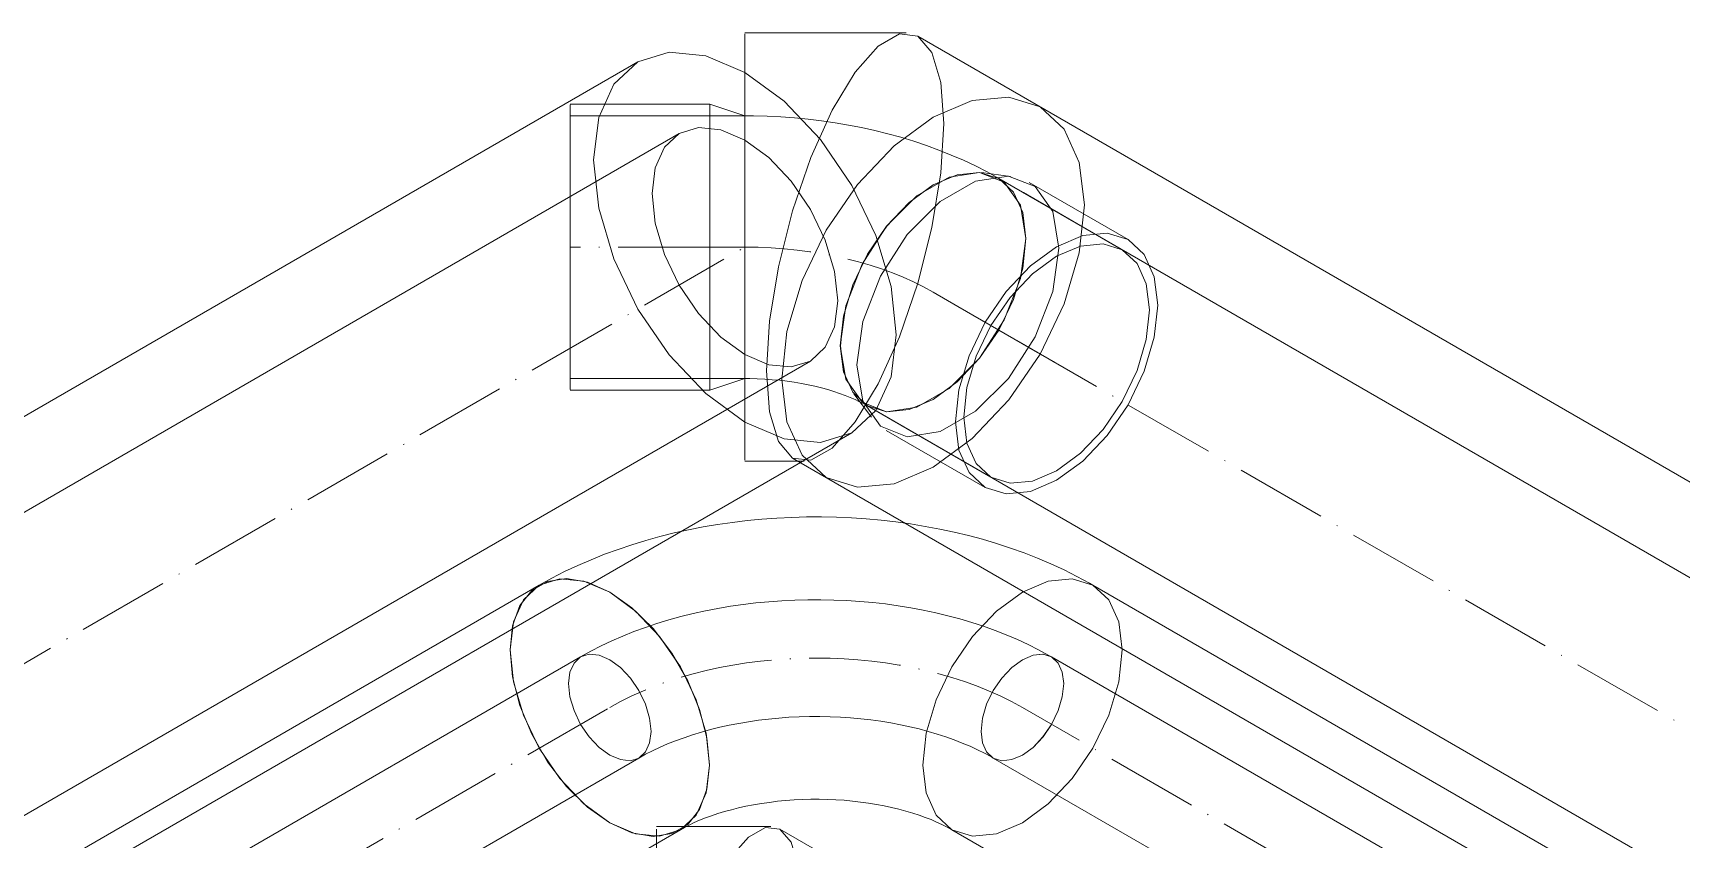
# Model space of a CAD drawing. Header units: millimetres. Extents: x -88595 to 880822, y -1054509 to -148035.
# Drawn here: x 387326.8 to 387506.1, y -308336.6 to -308248.9 of the extents above; entities that cross this region are included whole.
import ezdxf

# ---------------------------------------------------------------- set-up
doc = ezdxf.new("R2010")
doc.units = ezdxf.units.MM
doc.linetypes.add('$12$ADSK_Осевая', pattern=[14, 10, -2, 0, -2])
doc.linetypes.add('$13$ADSK_Осевая', pattern=[14, 10, -2, 0, -2])
for name, color, linetype, lineweight in [('Изоляция', 7, 'Continuous', 18), ('Трубопровод', 7, 'Continuous', 18), ('Трубопроводы', 7, 'Continuous', 18)]:
    doc.layers.add(name, color=color, linetype=linetype, lineweight=lineweight)

# ---------------------------------------------------------------- blocks, each defined once
blk = doc.blocks.new('$0$ADSK_МедьПайка_Отвод - Отвод медный под пайку двухраструбный-V47-В_ОВ3_4')
at = {"layer": 'Трубопроводы', "color": 134, "true_color": 0x00a6a6}
for p, q in [((14951.82, 15633.51), (14936.62, 15633.51)), ((14951.82, 15632.24), (14936.62, 15632.24)), ((14955.62, 15632.24), (14951.82, 15633.51)), ((14955.62, 15632.24), (14951.82, 15632.24)), ((14984.51, 15625.65), (14981.36, 15626.05)), ((14985.93, 15623.88), (14983.25, 15625.43)), ((14997.32, 15618.77), (14986.57, 15624.97)), ((14996.68, 15617.67), (14985.93, 15623.88)), ((14936.62, 15603.67), (14951.82, 15603.67)), ((14951.82, 15602.4), (14955.62, 15603.67)), ((14951.82, 15603.67), (14955.62, 15603.67)), ((14936.62, 15602.4), (14951.82, 15602.4)), ((14967.48, 15602.01), (14969.4, 15599.48)), ((14968.96, 15600.68), (14971.65, 15599.13)), ((14971.01, 15598.03), (14981.76, 15591.83)), ((14971.65, 15599.13), (14982.4, 15592.93))]:
    blk.add_line(p, q, dxfattribs=at)
for points in [[(14936.62, 15608.97, 0), (14936.62, 15612.57, 0), (14936.62, 15616.53, 0), (14936.62, 15620.58, 0), (14936.62, 15624.46, 0), (14936.62, 15627.9, 0), (14936.62, 15630.65, 0), (14936.62, 15632.55, 0), (14936.62, 15633.44, 0), (14936.62, 15633.29, 0), (14936.62, 15632.08, 0), (14936.62, 15629.92, 0), (14936.62, 15626.93, 0)], [(14936.62, 15626.2, 0), (14936.62, 15628.94, 0), (14936.62, 15630.93, 0), (14936.62, 15632.03, 0), (14936.62, 15632.18, 0), (14936.62, 15631.36, 0), (14936.62, 15629.62, 0), (14936.62, 15627.09, 0), (14936.62, 15623.93, 0), (14936.62, 15620.37, 0), (14936.62, 15616.64, 0), (14936.62, 15613.01, 0), (14936.62, 15609.71, 0)], [(14951.82, 15626.93, 0), (14951.82, 15630.74, 0), (14951.82, 15633, 0), (14951.82, 15633.44, 0), (14951.82, 15632.02, 0), (14951.82, 15628.9, 0), (14951.82, 15624.46, 0), (14951.82, 15619.24, 0), (14951.82, 15613.86, 0), (14951.82, 15608.97, 0)], [(14983.25, 15625.43, 0), (14981.99, 15626.13, 0), (14980.7, 15626.78, 0), (14979.4, 15627.4, 0), (14978.08, 15627.97, 0), (14976.73, 15628.51, 0), (14975.37, 15629.01, 0), (14973.99, 15629.47, 0), (14972.6, 15629.9, 0), (14971.19, 15630.28, 0), (14969.77, 15630.64, 0), (14968.33, 15630.95, 0), (14966.89, 15631.23, 0), (14965.43, 15631.48, 0), (14963.97, 15631.69, 0), (14962.5, 15631.87, 0), (14961.02, 15632.01, 0), (14959.54, 15632.12, 0), (14958.05, 15632.19, 0), (14956.56, 15632.23, 0), (14955.62, 15632.24, 0)], [(14955.62, 15609.71, 0), (14955.62, 15614.19, 0), (14955.62, 15619.13, 0), (14955.62, 15623.93, 0), (14955.62, 15628.01, 0), (14955.62, 15630.87, 0), (14955.62, 15632.18, 0), (14955.62, 15631.77, 0), (14955.62, 15629.69, 0), (14955.62, 15626.2, 0)], [(14955.62, 15609.71, 0), (14955.62, 15613.01, 0), (14955.62, 15616.64, 0), (14955.62, 15620.37, 0), (14955.62, 15623.93, 0), (14955.62, 15627.09, 0), (14955.62, 15629.62, 0), (14955.62, 15631.36, 0), (14955.62, 15632.18, 0), (14955.62, 15632.03, 0), (14955.62, 15630.93, 0), (14955.62, 15628.94, 0), (14955.62, 15626.2, 0)], [(14936.62, 15626.93, 0), (14936.62, 15623.34, 0), (14936.62, 15619.38, 0), (14936.62, 15615.32, 0), (14936.62, 15611.45, 0), (14936.62, 15608.01, 0), (14936.62, 15605.25, 0), (14936.62, 15603.36, 0), (14936.62, 15602.46, 0), (14936.62, 15602.62, 0), (14936.62, 15603.83, 0), (14936.62, 15605.99, 0), (14936.62, 15608.97, 0)], [(14951.82, 15608.97, 0), (14951.82, 15605.17, 0), (14951.82, 15602.91, 0), (14951.82, 15602.46, 0), (14951.82, 15603.89, 0), (14951.82, 15607, 0), (14951.82, 15611.44, 0), (14951.82, 15616.67, 0), (14951.82, 15622.05, 0), (14951.82, 15626.93, 0)], [(14936.62, 15609.71, 0), (14936.62, 15606.97, 0), (14936.62, 15604.98, 0), (14936.62, 15603.88, 0), (14936.62, 15603.73, 0), (14936.62, 15604.55, 0), (14936.62, 15606.29, 0), (14936.62, 15608.82, 0), (14936.62, 15611.98, 0), (14936.62, 15615.54, 0), (14936.62, 15619.26, 0), (14936.62, 15622.9, 0), (14936.62, 15626.2, 0)], [(14955.62, 15626.2, 0), (14955.62, 15621.72, 0), (14955.62, 15616.78, 0), (14955.62, 15611.98, 0), (14955.62, 15607.9, 0), (14955.62, 15605.04, 0), (14955.62, 15603.73, 0), (14955.62, 15604.14, 0), (14955.62, 15606.21, 0), (14955.62, 15609.71, 0)], [(14955.62, 15626.2, 0), (14955.62, 15622.9, 0), (14955.62, 15619.26, 0), (14955.62, 15615.54, 0), (14955.62, 15611.98, 0), (14955.62, 15608.82, 0), (14955.62, 15606.29, 0), (14955.62, 15604.55, 0), (14955.62, 15603.73, 0), (14955.62, 15603.88, 0), (14955.62, 15604.98, 0), (14955.62, 15606.97, 0), (14955.62, 15609.71, 0)], [(14986.21, 15618.89, 0), (14985.6, 15622.52, 0), (14983.84, 15625.02, 0), (14981.16, 15626.07, 0), (14977.86, 15625.55, 0), (14974.35, 15623.53, 0), (14971.05, 15620.24, 0), (14968.37, 15616.09, 0), (14966.61, 15611.56, 0), (14966, 15607.22, 0)], [(14986.21, 15618.89, 0), (14985.86, 15621.71, 0), (14984.85, 15623.94, 0), (14983.25, 15625.43, 0), (14981.15, 15626.07, 0), (14978.72, 15625.83, 0), (14976.1, 15624.72, 0), (14973.49, 15622.81, 0), (14971.05, 15620.24, 0), (14968.96, 15617.18, 0), (14967.36, 15613.84, 0), (14966.35, 15610.44, 0), (14966, 15607.22, 0)], [(14967.79, 15605.15, 0), (14968.46, 15609.88, 0), (14970.37, 15614.8, 0), (14973.29, 15619.33, 0), (14976.88, 15622.91, 0), (14980.7, 15625.11, 0), (14984.29, 15625.68, 0), (14987.22, 15624.53, 0), (14989.13, 15621.81, 0), (14989.79, 15617.85, 0)], [(15000.54, 15611.65, 0), (15000.16, 15614.72, 0), (14999.06, 15617.15, 0), (14997.32, 15618.77, 0), (14995.04, 15619.47, 0), (14992.39, 15619.21, 0), (14989.54, 15618, 0), (14986.69, 15615.92, 0), (14984.04, 15613.12, 0), (14981.76, 15609.79, 0), (14980.01, 15606.15, 0), (14978.91, 15602.45, 0), (14978.54, 15598.95, 0)], [(14966, 15607.22, 0), (14966.61, 15603.59, 0), (14968.37, 15601.09, 0), (14971.05, 15600.04, 0), (14974.35, 15600.56, 0), (14977.86, 15602.58, 0), (14981.16, 15605.87, 0), (14983.84, 15610.03, 0), (14985.6, 15614.55, 0), (14986.21, 15618.89, 0)], [(14966, 15607.22, 0), (14966.35, 15604.4, 0), (14967.36, 15602.17, 0), (14968.96, 15600.68, 0), (14971.05, 15600.04, 0), (14973.49, 15600.28, 0), (14976.1, 15601.39, 0), (14978.72, 15603.3, 0), (14981.15, 15605.87, 0), (14983.25, 15608.93, 0), (14984.85, 15612.27, 0), (14985.86, 15615.67, 0), (14986.21, 15618.89, 0)], [(14989.79, 15617.85, 0), (14989.13, 15613.13, 0), (14987.22, 15608.21, 0), (14984.29, 15603.68, 0), (14980.7, 15600.1, 0), (14976.88, 15597.89, 0), (14973.29, 15597.33, 0), (14970.37, 15598.48, 0), (14968.46, 15601.19, 0), (14967.79, 15605.15, 0)], [(14979.44, 15599.47, 0), (14979.78, 15602.68, 0), (14980.79, 15606.08, 0), (14982.4, 15609.42, 0), (14984.49, 15612.48, 0), (14986.92, 15615.06, 0), (14989.54, 15616.96, 0), (14992.15, 15618.07, 0), (14994.59, 15618.32, 0), (14996.68, 15617.67, 0), (14998.29, 15616.18, 0), (14999.3, 15613.95, 0), (14999.64, 15611.13, 0)], [(14978.54, 15598.95, 0), (14978.91, 15595.88, 0), (14980.01, 15593.45, 0), (14981.76, 15591.83, 0), (14984.04, 15591.12, 0), (14986.69, 15591.39, 0), (14989.54, 15592.6, 0), (14992.39, 15594.67, 0), (14995.04, 15597.47, 0), (14997.32, 15600.81, 0), (14999.06, 15604.45, 0), (15000.16, 15608.15, 0), (15000.54, 15611.65, 0)], [(14999.64, 15611.13, 0), (14999.3, 15607.91, 0), (14998.29, 15604.52, 0), (14996.68, 15601.17, 0), (14994.59, 15598.11, 0), (14992.15, 15595.54, 0), (14989.54, 15593.63, 0), (14986.92, 15592.52, 0), (14984.49, 15592.28, 0), (14982.4, 15592.93, 0), (14980.79, 15594.42, 0), (14979.78, 15596.65, 0), (14979.44, 15599.47, 0)], [(14968.96, 15600.68, 0), (14968.55, 15600.91, 0), (14968.1, 15601.14, 0), (14967.61, 15601.37, 0), (14967.08, 15601.6, 0), (14966.52, 15601.83, 0), (14965.92, 15602.05, 0), (14965.3, 15602.26, 0), (14964.64, 15602.46, 0), (14963.96, 15602.64, 0), (14963.25, 15602.82, 0), (14962.52, 15602.98, 0), (14961.77, 15603.13, 0), (14961, 15603.26, 0), (14960.22, 15603.37, 0), (14959.42, 15603.47, 0), (14958.61, 15603.54, 0), (14957.8, 15603.6, 0), (14956.97, 15603.64, 0), (14956.15, 15603.67, 0), (14955.62, 15603.67, 0)]]:
    blk.add_polyline3d(points, dxfattribs=at)
blk = doc.blocks.new('$0$ADSK_МедьПайка_Отвод-гнутая труба - Отвод _гнутая труба_-V49-В_ОВ3_4')
at = {"layer": 'Трубопроводы', "color": 190, "true_color": 0x8000ff}
for points in [[(14937.74, 15573.4, 0), (14938.85, 15574.01, 0), (14939.98, 15574.59, 0), (14941.14, 15575.14, 0), (14942.34, 15575.66, 0), (14943.55, 15576.14, 0), (14944.8, 15576.6, 0), (14946.06, 15577.02, 0), (14947.35, 15577.41, 0), (14948.66, 15577.78, 0), (14949.98, 15578.1, 0), (14951.33, 15578.4, 0), (14952.68, 15578.66, 0), (14954.05, 15578.9, 0), (14955.44, 15579.1, 0), (14956.83, 15579.26, 0), (14958.23, 15579.4, 0), (14959.64, 15579.5, 0), (14961.05, 15579.57, 0), (14962.47, 15579.61, 0), (14963.88, 15579.61, 0), (14965.3, 15579.58, 0), (14966.71, 15579.52, 0), (14968.12, 15579.43, 0), (14969.53, 15579.3, 0), (14970.92, 15579.15, 0), (14972.31, 15578.95, 0), (14973.68, 15578.73, 0), (14975.04, 15578.47, 0), (14976.39, 15578.19, 0), (14977.72, 15577.87, 0), (14979.03, 15577.52, 0), (14980.33, 15577.13, 0), (14981.6, 15576.72, 0), (14982.85, 15576.27, 0), (14984.07, 15575.79, 0), (14985.27, 15575.28, 0), (14986.44, 15574.74, 0), (14987.58, 15574.17, 0), (14988.7, 15573.56, 0), (14988.99, 15573.4, 0)], [(14945.41, 15565.3, 0), (14945.25, 15566.73, 0), (14944.8, 15568.24, 0), (14944.09, 15569.73, 0), (14943.16, 15571.09, 0), (14942.08, 15572.23, 0), (14940.92, 15573.08, 0), (14939.75, 15573.58, 0), (14938.67, 15573.68, 0), (14937.74, 15573.4, 0), (14937.03, 15572.73, 0), (14936.58, 15571.74, 0), (14936.43, 15570.49, 0)], [(14990.31, 15570.49, 0), (14990.15, 15571.74, 0), (14989.71, 15572.73, 0), (14988.99, 15573.4, 0), (14988.06, 15573.68, 0), (14986.98, 15573.58, 0), (14985.82, 15573.08, 0), (14984.66, 15572.23, 0), (14983.57, 15571.09, 0), (14982.64, 15569.73, 0), (14981.93, 15568.24, 0), (14981.48, 15566.73, 0), (14981.33, 15565.3, 0)], [(14936.43, 15570.49, 0), (14936.58, 15569.06, 0), (14937.03, 15567.55, 0), (14937.74, 15566.06, 0), (14938.67, 15564.7, 0), (14939.75, 15563.56, 0), (14940.92, 15562.71, 0), (14942.08, 15562.22, 0), (14943.16, 15562.11, 0), (14944.09, 15562.4, 0), (14944.8, 15563.06, 0), (14945.25, 15564.05, 0), (14945.41, 15565.3, 0)], [(14981.33, 15565.3, 0), (14981.48, 15564.05, 0), (14981.93, 15563.06, 0), (14982.64, 15562.4, 0), (14983.57, 15562.11, 0), (14984.66, 15562.22, 0), (14985.82, 15562.71, 0), (14986.98, 15563.56, 0), (14988.06, 15564.7, 0), (14988.99, 15566.06, 0), (14989.71, 15567.55, 0), (14990.15, 15569.06, 0), (14990.31, 15570.49, 0)], [(14944.09, 15562.4, 0), (14944.82, 15562.8, 0), (14945.58, 15563.19, 0), (14946.39, 15563.57, 0), (14947.22, 15563.93, 0), (14948.09, 15564.28, 0), (14949, 15564.61, 0), (14949.93, 15564.92, 0), (14950.89, 15565.22, 0), (14951.87, 15565.49, 0), (14952.88, 15565.74, 0), (14953.91, 15565.97, 0), (14954.96, 15566.17, 0), (14956.02, 15566.35, 0), (14957.1, 15566.51, 0), (14958.2, 15566.64, 0), (14959.3, 15566.74, 0), (14960.41, 15566.83, 0), (14961.53, 15566.88, 0), (14962.65, 15566.91, 0), (14963.78, 15566.91, 0), (14964.9, 15566.89, 0), (14966.02, 15566.84, 0), (14967.13, 15566.77, 0), (14968.24, 15566.67, 0), (14969.34, 15566.54, 0), (14970.42, 15566.4, 0), (14971.49, 15566.22, 0), (14972.54, 15566.02, 0), (14973.58, 15565.8, 0), (14974.59, 15565.56, 0), (14975.58, 15565.29, 0), (14976.55, 15565.01, 0), (14977.49, 15564.7, 0), (14978.4, 15564.37, 0), (14979.28, 15564.03, 0), (14980.13, 15563.67, 0), (14980.94, 15563.3, 0), (14981.71, 15562.91, 0), (14982.45, 15562.51, 0), (14982.64, 15562.4, 0)]]:
    blk.add_polyline3d(points, dxfattribs=at)

msp = doc.modelspace()

# ---------------------------------------------------------------- linework, layer by layer
at = {"layer": 'Изоляция', "color": 134, "true_color": 0x00a6a6}
for p, q in [((387421.83, -308248.94), (387404.26, -308248.94)), ((395525.59, -312927.26), (387423.08, -308249.28)), ((387392.62, -308252.08), (387124.16, -308407.07)), ((387157.09, -308441.83), (387415.91, -308292.41)), ((387404.26, -308295.51), (387410.7, -308295.51)), ((387409.44, -308295.18), (395502.3, -312967.59)), ((387407.08, -308335.24), (387394.65, -308335.24)), ((394605.57, -312490.98), (387408.08, -308335.5))]:
    msp.add_line(p, q, dxfattribs=at)
at = {"layer": 'Изоляция', "color": 190, "true_color": 0x8000ff}
for p, q in [((387381.89, -308308.99), (387177.61, -308426.93)), ((395470.92, -312944.41), (387442.14, -308308.99)), ((387192.96, -308453.52), (387397.24, -308335.58)), ((387426.79, -308335.58), (395455.57, -312971))]:
    msp.add_line(p, q, dxfattribs=at)
at = {"layer": 'Изоляция', "color": 134, "true_color": 0x00a6a6}
for points in [[(387404.26, -308253.21, 0), (387404.26, -308249.04, 0), (387404.26, -308251.08, 0), (387404.26, -308258.78, 0)], [(387425.91, -308258.78, 0), (387425.58, -308254.32, 0), (387424.62, -308251.08, 0), (387423.08, -308249.28, 0), (387421.09, -308249.04, 0), (387418.76, -308250.38, 0), (387416.26, -308253.21, 0)], [(387387.8, -308262.73, 0), (387388.36, -308258.14, 0), (387390, -308254.5, 0), (387392.62, -308252.08, 0), (387396.03, -308251.02, 0), (387400, -308251.42, 0), (387404.26, -308253.23, 0)], [(387404.26, -308285.67, 0), (387404.26, -308274.36, 0), (387404.26, -308262.48, 0), (387404.26, -308253.21, 0)], [(387404.26, -308253.23, 0), (387408.52, -308256.34, 0), (387412.5, -308260.53, 0), (387415.91, -308265.52, 0), (387418.52, -308270.97, 0), (387420.17, -308276.5, 0), (387420.73, -308281.75, 0)], [(387416.26, -308253.21, 0), (387413.77, -308257.34, 0), (387411.44, -308262.48, 0), (387409.44, -308268.29, 0), (387407.91, -308274.36, 0), (387406.95, -308280.29, 0), (387406.62, -308285.67, 0)], [(387424.75, -308258.11, 0), (387429.01, -308256.3, 0), (387432.98, -308255.91, 0), (387436.39, -308256.96, 0), (387439.01, -308259.39, 0), (387440.65, -308263.02, 0), (387441.21, -308267.62, 0)], [(387441.21, -308267.62, 0), (387440.65, -308263.02, 0), (387439.01, -308259.39, 0), (387436.39, -308256.96, 0), (387432.98, -308255.91, 0), (387429.01, -308256.3, 0), (387424.75, -308258.11, 0)], [(387404.26, -308258.78, 0), (387404.26, -308270.09, 0), (387404.26, -308281.97, 0), (387404.26, -308291.24, 0)], [(387408.28, -308286.63, 0), (387408.84, -308281.39, 0), (387410.49, -308275.85, 0), (387413.11, -308270.4, 0), (387416.52, -308265.41, 0), (387420.49, -308261.22, 0), (387424.75, -308258.11, 0)], [(387424.75, -308258.11, 0), (387420.49, -308261.22, 0), (387416.52, -308265.41, 0), (387413.11, -308270.4, 0), (387410.49, -308275.85, 0), (387408.84, -308281.39, 0), (387408.28, -308286.63, 0)], [(387416.26, -308291.24, 0), (387418.76, -308287.11, 0), (387421.09, -308281.97, 0), (387423.08, -308276.16, 0), (387424.62, -308270.09, 0), (387425.58, -308264.16, 0), (387425.91, -308258.78, 0)], [(387404.26, -308291.25, 0), (387400, -308288.14, 0), (387396.03, -308283.95, 0), (387392.62, -308278.96, 0), (387390, -308273.51, 0), (387388.36, -308267.98, 0), (387387.8, -308262.73, 0)], [(387441.21, -308267.62, 0), (387440.65, -308272.86, 0), (387439.01, -308278.4, 0), (387436.39, -308283.85, 0), (387432.98, -308288.84, 0), (387429.01, -308293.03, 0), (387424.75, -308296.14, 0)], [(387424.75, -308296.14, 0), (387429.01, -308293.03, 0), (387432.98, -308288.84, 0), (387436.39, -308283.85, 0), (387439.01, -308278.4, 0), (387440.65, -308272.86, 0), (387441.21, -308267.62, 0)], [(387420.73, -308281.75, 0), (387420.17, -308286.34, 0), (387418.52, -308289.98, 0), (387415.91, -308292.41, 0), (387412.5, -308293.46, 0), (387408.52, -308293.07, 0), (387404.26, -308291.25, 0)], [(387404.26, -308291.24, 0), (387404.26, -308295.41, 0), (387404.26, -308293.38, 0), (387404.26, -308285.67, 0)], [(387406.62, -308285.67, 0), (387406.95, -308290.13, 0), (387407.91, -308293.38, 0), (387409.44, -308295.18, 0), (387411.44, -308295.41, 0), (387413.77, -308294.07, 0), (387416.26, -308291.24, 0)], [(387424.75, -308296.14, 0), (387420.49, -308297.95, 0), (387416.52, -308298.34, 0), (387413.11, -308297.29, 0), (387410.49, -308294.86, 0), (387408.84, -308291.23, 0), (387408.28, -308286.63, 0)], [(387408.28, -308286.63, 0), (387408.84, -308291.23, 0), (387410.49, -308294.86, 0), (387413.11, -308297.29, 0), (387416.52, -308298.34, 0), (387420.49, -308297.95, 0), (387424.75, -308296.14, 0)], [(387394.65, -308338.64, 0), (387394.65, -308335.5, 0), (387394.65, -308343.07, 0)], [(387410.32, -308343.07, 0), (387410.06, -308339.52, 0), (387409.3, -308336.94, 0), (387408.08, -308335.5, 0), (387406.49, -308335.32, 0), (387404.64, -308336.38, 0), (387402.65, -308338.64, 0)]]:
    msp.add_polyline3d(points, dxfattribs=at)
at = {"layer": 'Изоляция', "color": 190, "true_color": 0x8000ff}
for points in [[(387381.89, -308308.99, 0), (387383.26, -308308.23, 0), (387384.65, -308307.51, 0), (387386.07, -308306.84, 0), (387387.52, -308306.22, 0), (387388.98, -308305.63, 0), (387390.47, -308305.09, 0), (387391.97, -308304.59, 0), (387393.49, -308304.12, 0), (387395.02, -308303.7, 0), (387396.58, -308303.31, 0), (387398.14, -308302.97, 0), (387399.72, -308302.66, 0), (387401.3, -308302.39, 0), (387402.9, -308302.16, 0), (387404.51, -308301.97, 0), (387406.12, -308301.81, 0), (387407.74, -308301.7, 0), (387409.36, -308301.62, 0), (387410.98, -308301.57, 0), (387412.6, -308301.57, 0), (387414.23, -308301.6, 0), (387415.85, -308301.67, 0), (387417.47, -308301.78, 0), (387419.08, -308301.92, 0), (387420.69, -308302.11, 0), (387422.29, -308302.33, 0), (387423.88, -308302.59, 0), (387425.46, -308302.88, 0), (387427.03, -308303.22, 0), (387428.58, -308303.59, 0), (387430.12, -308304, 0), (387431.65, -308304.46, 0), (387433.15, -308304.95, 0), (387434.64, -308305.48, 0), (387436.11, -308306.05, 0), (387437.56, -308306.67, 0), (387438.99, -308307.33, 0), (387440.39, -308308.03, 0), (387441.77, -308308.78, 0), (387442.14, -308308.99, 0)], [(387389.56, -308309.75, 0), (387387.14, -308308.67, 0), (387384.85, -308308.27, 0), (387382.79, -308308.58, 0), (387381.07, -308309.57, 0), (387379.78, -308311.2, 0), (387378.98, -308313.39, 0), (387378.71, -308316.02, 0)], [(387378.71, -308316.02, 0), (387379.08, -308312.99, 0), (387380.16, -308310.59, 0), (387381.89, -308308.99, 0), (387384.13, -308308.3, 0), (387386.75, -308308.56, 0), (387389.56, -308309.75, 0)], [(387434.46, -308309.75, 0), (387437.27, -308308.56, 0), (387439.89, -308308.3, 0), (387442.14, -308308.99, 0), (387443.86, -308310.59, 0), (387444.95, -308312.99, 0), (387445.32, -308316.02, 0)], [(387445.32, -308316.02, 0), (387444.95, -308312.99, 0), (387443.86, -308310.59, 0), (387442.14, -308308.99, 0), (387439.89, -308308.3, 0), (387437.27, -308308.56, 0), (387434.46, -308309.75, 0)], [(387389.56, -308309.75, 0), (387392.37, -308311.8, 0), (387394.99, -308314.56, 0), (387397.24, -308317.85, 0), (387398.96, -308321.44, 0), (387400.05, -308325.09, 0), (387400.41, -308328.55, 0)], [(387400.41, -308328.55, 0), (387400.14, -308325.6, 0), (387399.34, -308322.49, 0), (387398.05, -308319.37, 0), (387396.33, -308316.39, 0), (387394.27, -308313.71, 0), (387391.97, -308311.46, 0), (387389.56, -308309.75, 0)], [(387423.61, -308328.55, 0), (387423.98, -308325.09, 0), (387425.06, -308321.44, 0), (387426.79, -308317.85, 0), (387429.03, -308314.56, 0), (387431.65, -308311.8, 0), (387434.46, -308309.75, 0)], [(387434.46, -308309.75, 0), (387431.65, -308311.8, 0), (387429.03, -308314.56, 0), (387426.79, -308317.85, 0), (387425.06, -308321.44, 0), (387423.98, -308325.09, 0), (387423.61, -308328.55, 0)], [(387389.56, -308334.82, 0), (387386.75, -308332.77, 0), (387384.13, -308330.01, 0), (387381.89, -308326.72, 0), (387380.16, -308323.12, 0), (387379.08, -308319.48, 0), (387378.71, -308316.02, 0)], [(387378.71, -308316.02, 0), (387378.98, -308318.97, 0), (387379.78, -308322.08, 0), (387381.08, -308325.2, 0), (387382.79, -308328.18, 0), (387384.85, -308330.86, 0), (387387.15, -308333.11, 0), (387389.56, -308334.82, 0)], [(387445.32, -308316.02, 0), (387444.95, -308319.48, 0), (387443.86, -308323.12, 0), (387442.14, -308326.72, 0), (387439.89, -308330.01, 0), (387437.27, -308332.77, 0), (387434.46, -308334.82, 0)], [(387434.46, -308334.82, 0), (387437.27, -308332.77, 0), (387439.89, -308330.01, 0), (387442.14, -308326.72, 0), (387443.86, -308323.12, 0), (387444.95, -308319.48, 0), (387445.32, -308316.02, 0)], [(387400.41, -308328.55, 0), (387400.05, -308331.58, 0), (387398.96, -308333.98, 0), (387397.24, -308335.58, 0), (387394.99, -308336.27, 0), (387392.37, -308336.01, 0), (387389.56, -308334.82, 0)], [(387389.56, -308334.82, 0), (387391.98, -308335.9, 0), (387394.27, -308336.3, 0), (387396.33, -308335.99, 0), (387398.05, -308335, 0), (387399.34, -308333.37, 0), (387400.14, -308331.18, 0), (387400.41, -308328.55, 0)], [(387434.46, -308334.82, 0), (387431.65, -308336.01, 0), (387429.03, -308336.27, 0), (387426.79, -308335.58, 0), (387425.06, -308333.98, 0), (387423.98, -308331.58, 0), (387423.61, -308328.55, 0)], [(387423.61, -308328.55, 0), (387423.98, -308331.58, 0), (387425.06, -308333.98, 0), (387426.79, -308335.58, 0), (387429.03, -308336.27, 0), (387431.65, -308336.01, 0), (387434.46, -308334.82, 0)], [(387397.24, -308335.58, 0), (387397.7, -308335.32, 0), (387398.2, -308335.07, 0), (387398.74, -308334.81, 0), (387399.33, -308334.55, 0), (387399.96, -308334.3, 0), (387400.62, -308334.06, 0), (387401.31, -308333.83, 0), (387402.04, -308333.61, 0), (387402.79, -308333.4, 0), (387403.58, -308333.21, 0), (387404.38, -308333.03, 0), (387405.21, -308332.87, 0), (387406.06, -308332.72, 0), (387406.93, -308332.6, 0), (387407.81, -308332.49, 0), (387408.7, -308332.4, 0), (387409.61, -308332.34, 0), (387410.52, -308332.29, 0), (387411.43, -308332.27, 0), (387412.35, -308332.27, 0), (387413.26, -308332.29, 0), (387414.17, -308332.32, 0), (387415.08, -308332.38, 0), (387415.97, -308332.47, 0), (387416.86, -308332.57, 0), (387417.73, -308332.69, 0), (387418.58, -308332.82, 0), (387419.42, -308332.98, 0), (387420.23, -308333.16, 0), (387421.02, -308333.35, 0), (387421.78, -308333.55, 0), (387422.52, -308333.77, 0), (387423.22, -308334, 0), (387423.89, -308334.24, 0), (387424.53, -308334.48, 0), (387425.12, -308334.74, 0), (387425.68, -308335, 0), (387426.2, -308335.25, 0), (387426.67, -308335.51, 0), (387426.79, -308335.58, 0)]]:
    msp.add_polyline3d(points, dxfattribs=at)
at = {"layer": 'Трубопровод', "color": 134, "true_color": 0x00a6a6}
for p, q in [((387397.12, -308259.87), (387141.97, -308407.18)), ((395521.09, -312935.05), (387431.89, -308264.75)), ((387156.26, -308431.92), (387411.41, -308284.61)), ((387417.61, -308289.5), (395506.8, -312959.8))]:
    msp.add_line(p, q, dxfattribs=at)
at = {"layer": 'Трубопровод', "color": 134, "linetype": '$12$ADSK_Осевая', "true_color": 0x00a6a6}
for p, q in [((387149.11, -308419.55), (387404.26, -308272.24)), ((387149.11, -308419.55), (387404.26, -308272.24)), ((395513.95, -312947.43), (387424.75, -308277.13)), ((395513.95, -312947.43), (387424.75, -308277.13))]:
    msp.add_line(p, q, dxfattribs=at)
at = {"layer": 'Трубопровод', "color": 190, "true_color": 0x8000ff}
for p, q in [((387386.39, -308316.79), (387182.11, -308434.72)), ((395466.42, -312952.2), (387437.64, -308316.79)), ((387188.46, -308445.72), (387392.74, -308327.78)), ((387431.29, -308327.78), (395460.07, -312963.2))]:
    msp.add_line(p, q, dxfattribs=at)
at = {"layer": 'Трубопровод', "color": 190, "linetype": '$12$ADSK_Осевая', "true_color": 0x8000ff}
for p, q in [((387185.28, -308440.22), (387389.56, -308322.28)), ((387185.28, -308440.22), (387389.56, -308322.28)), ((395463.24, -312957.7), (387434.46, -308322.28)), ((395463.24, -312957.7), (387434.46, -308322.28))]:
    msp.add_line(p, q, dxfattribs=at)
at = {"layer": 'Трубопровод', "color": 134, "true_color": 0x00a6a6}
for points in [[(387394.16, -308266.41, 0), (387394.51, -308263.59, 0), (387395.52, -308261.36, 0), (387397.12, -308259.87, 0), (387399.21, -308259.22, 0), (387401.65, -308259.47, 0), (387404.26, -308260.58, 0)], [(387404.26, -308260.58, 0), (387406.88, -308262.48, 0), (387409.31, -308265.06, 0), (387411.41, -308268.12, 0), (387413.01, -308271.46, 0), (387414.02, -308274.86, 0), (387414.36, -308278.07, 0)], [(387424.75, -308265.46, 0), (387427.36, -308264.35, 0), (387429.8, -308264.11, 0), (387431.89, -308264.75, 0), (387433.5, -308266.24, 0), (387434.51, -308268.47, 0), (387434.85, -308271.29, 0)], [(387414.65, -308282.96, 0), (387414.99, -308279.74, 0), (387416, -308276.34, 0), (387417.61, -308273, 0), (387419.7, -308269.94, 0), (387422.13, -308267.37, 0), (387424.75, -308265.46, 0)], [(387404.26, -308283.9, 0), (387401.65, -308282, 0), (387399.21, -308279.43, 0), (387397.12, -308276.36, 0), (387395.52, -308273.02, 0), (387394.51, -308269.63, 0), (387394.16, -308266.41, 0)], [(387434.85, -308271.29, 0), (387434.51, -308274.51, 0), (387433.5, -308277.91, 0), (387431.89, -308281.25, 0), (387429.8, -308284.31, 0), (387427.36, -308286.88, 0), (387424.75, -308288.79, 0)], [(387414.36, -308278.07, 0), (387414.02, -308280.89, 0), (387413.01, -308283.12, 0), (387411.41, -308284.61, 0), (387409.31, -308285.26, 0), (387406.88, -308285.02, 0), (387404.26, -308283.9, 0)], [(387424.75, -308288.79, 0), (387422.13, -308289.9, 0), (387419.7, -308290.14, 0), (387417.61, -308289.5, 0), (387416, -308288.01, 0), (387414.99, -308285.78, 0), (387414.65, -308282.96, 0)]]:
    msp.add_polyline3d(points, dxfattribs=at)
at = {"layer": 'Трубопровод', "color": 190, "true_color": 0x8000ff}
for points in [[(387385.07, -308319.69, 0), (387385.22, -308318.44, 0), (387385.67, -308317.45, 0), (387386.39, -308316.79, 0), (387387.32, -308316.5, 0), (387388.4, -308316.61, 0), (387389.56, -308317.1, 0)], [(387389.56, -308317.1, 0), (387390.72, -308317.95, 0), (387391.81, -308319.09, 0), (387392.74, -308320.45, 0), (387393.45, -308321.94, 0), (387393.9, -308323.45, 0), (387394.05, -308324.88, 0)], [(387429.97, -308324.88, 0), (387430.12, -308323.45, 0), (387430.57, -308321.94, 0), (387431.29, -308320.45, 0), (387432.22, -308319.09, 0), (387433.3, -308317.95, 0), (387434.46, -308317.1, 0)], [(387434.46, -308317.1, 0), (387435.62, -308316.61, 0), (387436.71, -308316.5, 0), (387437.64, -308316.79, 0), (387438.35, -308317.45, 0), (387438.8, -308318.44, 0), (387438.95, -308319.69, 0)], [(387389.56, -308327.47, 0), (387388.4, -308326.62, 0), (387387.32, -308325.48, 0), (387386.39, -308324.12, 0), (387385.67, -308322.63, 0), (387385.22, -308321.12, 0), (387385.07, -308319.69, 0)], [(387438.95, -308319.69, 0), (387438.8, -308321.12, 0), (387438.35, -308322.63, 0), (387437.64, -308324.12, 0), (387436.71, -308325.48, 0), (387435.62, -308326.62, 0), (387434.46, -308327.47, 0)], [(387394.05, -308324.88, 0), (387393.9, -308326.13, 0), (387393.45, -308327.12, 0), (387392.74, -308327.78, 0), (387391.81, -308328.07, 0), (387390.72, -308327.96, 0), (387389.56, -308327.47, 0)], [(387434.46, -308327.47, 0), (387433.3, -308327.96, 0), (387432.22, -308328.07, 0), (387431.29, -308327.78, 0), (387430.57, -308327.12, 0), (387430.12, -308326.13, 0), (387429.97, -308324.88, 0)]]:
    msp.add_polyline3d(points, dxfattribs=at)
at = {"layer": 'Трубопроводы', "color": 134, "linetype": '$12$ADSK_Осевая', "true_color": 0x00a6a6}
for p, q in [((387400.46, -308272.23), (387385.26, -308272.23)), ((387404.26, -308272.23), (387400.46, -308272.23)), ((387424.75, -308277.13), (387427.44, -308278.68)), ((387427.44, -308278.68), (387438.18, -308284.88))]:
    msp.add_line(p, q, dxfattribs=at)
at = {"layer": 'Трубопроводы', "color": 134, "linetype": '$13$ADSK_Осевая', "true_color": 0x00a6a6}
msp.add_ellipse((387404.26, -308288.95), major_axis=(28.97, 0), ratio=0.57735, start_param=0.785398, end_param=1.570796, dxfattribs=at)
at = {"layer": 'Трубопроводы', "color": 190, "linetype": '$13$ADSK_Осевая', "true_color": 0x8000ff}
msp.add_ellipse((387412.01, -308335.25), major_axis=(31.75, 0), ratio=0.57735, start_param=0.785398, end_param=2.356194, dxfattribs=at)

# ---------------------------------------------------------------- block references
at = {"layer": 'Трубопроводы', "color": 134, "true_color": 0x00a6a6}
msp.add_blockref('$0$ADSK_МедьПайка_Отвод - Отвод медный под пайку двухраструбный-V47-В_ОВ3_4', (372448.64, -323890.18), dxfattribs=at)
at = {"layer": 'Трубопроводы', "color": 190, "true_color": 0x8000ff}
msp.add_blockref('$0$ADSK_МедьПайка_Отвод-гнутая труба - Отвод _гнутая труба_-V49-В_ОВ3_4', (372448.64, -323890.18), dxfattribs=at)

doc.saveas('drawing.dxf')
